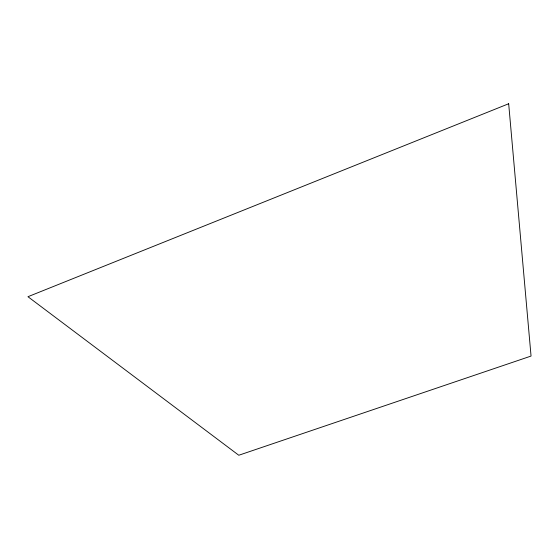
<?xml version="1.0" encoding="UTF-8"?>
<svg xmlns="http://www.w3.org/2000/svg" width="559" height="559" viewBox="0 0 559 559"><rect width="100%" height="100%" fill="white"/><g stroke="black" fill="none" stroke-linecap="round" stroke-linejoin="round"><path stroke-width="0.84" d="M508.676 103.75L27.95 296.71L238.784 455.25L531.05 356.069L508.676 103.75"/></g></svg>
